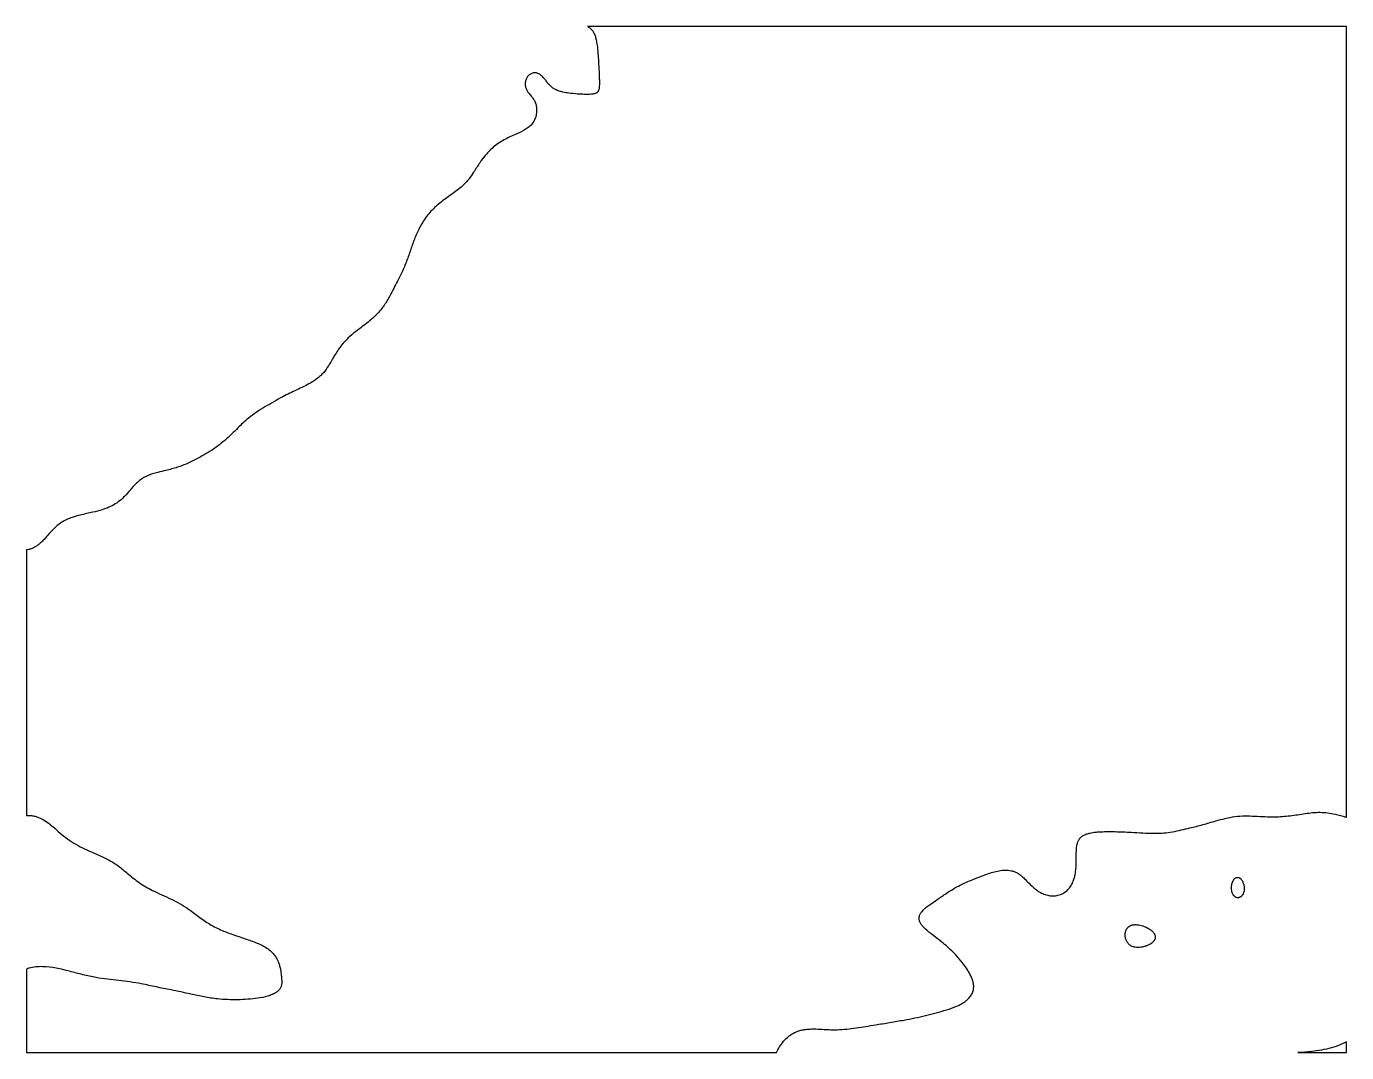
# Model space of a CAD drawing. Header units: millimetres. Extents: x 0 to 180, y -140 to 0.
import ezdxf

# ---------------------------------------------------------------- set-up
doc = ezdxf.new("R2010")
doc.units = ezdxf.units.MM
doc.layers.add('outline', color=7, linetype='Continuous')

msp = doc.modelspace()

# ---------------------------------------------------------------- linework, layer by layer
at = {"layer": 'outline'}
for p, q in [((180, 0), (76.52, 0)), ((180, -107.89), (180, 0)), ((0, -71.42), (0, -107.64)), ((0, -128.61), (0, -140)), ((180, -140), (180, -138.54)), ((0, -140), (102.25, -140)), ((173.37, -140), (180, -140))]:
    msp.add_line(p, q, dxfattribs=at)
for points, knots in [([(76.52, 0), (76.57, -0.03), (76.61, -0.06), (76.76, -0.17), (76.87, -0.26), (77.06, -0.45), (77.15, -0.55), (77.31, -0.78), (77.37, -0.9), (77.47, -1.11), (77.5, -1.2), (77.59, -1.46), (77.64, -1.64), (77.73, -2.07), (77.77, -2.32), (77.86, -2.95), (77.9, -3.34), (77.96, -4.08), (77.98, -4.42), (78.03, -5.25), (78.05, -5.73), (78.09, -6.52), (78.1, -6.84), (78.12, -7.35), (78.12, -7.56), (78.12, -7.9), (78.12, -8.03), (78.11, -8.25), (78.1, -8.34), (78.08, -8.48), (78.07, -8.54), (78.05, -8.63), (78.03, -8.67), (78.01, -8.74), (77.99, -8.78), (77.96, -8.84), (77.94, -8.88), (77.9, -8.94), (77.87, -8.97), (77.82, -9.02), (77.79, -9.04), (77.72, -9.08), (77.69, -9.1), (77.59, -9.15), (77.52, -9.17), (77.3, -9.23), (77.15, -9.25), (76.84, -9.27), (76.69, -9.28), (76.38, -9.28), (76.23, -9.28), (75.77, -9.26), (75.46, -9.25), (74.75, -9.2), (74.35, -9.16), (73.68, -9.07), (73.41, -9.03), (72.97, -8.93), (72.8, -8.88), (72.46, -8.77), (72.29, -8.7), (71.97, -8.54), (71.82, -8.45), (71.54, -8.24), (71.42, -8.12), (71.14, -7.82), (70.99, -7.63), (70.76, -7.32), (70.66, -7.2), (70.49, -7), (70.42, -6.92), (70.3, -6.79), (70.25, -6.74), (70.14, -6.65), (70.09, -6.6), (69.97, -6.52), (69.91, -6.49), (69.78, -6.42), (69.72, -6.4), (69.58, -6.36), (69.51, -6.34), (69.37, -6.33), (69.3, -6.33), (69.16, -6.34), (69.09, -6.35), (68.96, -6.39), (68.89, -6.42), (68.76, -6.48), (68.7, -6.51), (68.59, -6.6), (68.53, -6.64), (68.43, -6.74), (68.38, -6.79), (68.3, -6.91), (68.26, -6.97), (68.18, -7.09), (68.15, -7.16), (68.1, -7.29), (68.08, -7.36), (68.04, -7.5), (68.03, -7.57), (68.01, -7.71), (68, -7.79), (68, -7.93), (68.01, -8), (68.03, -8.15), (68.04, -8.22), (68.08, -8.36), (68.1, -8.43), (68.15, -8.56), (68.18, -8.63), (68.28, -8.82), (68.36, -8.94), (68.56, -9.22), (68.69, -9.36), (68.9, -9.61), (68.98, -9.71), (69.11, -9.87), (69.16, -9.94), (69.25, -10.09), (69.29, -10.16), (69.36, -10.31), (69.39, -10.39), (69.48, -10.63), (69.52, -10.79), (69.56, -11.13), (69.57, -11.3), (69.57, -11.58), (69.56, -11.69), (69.53, -11.91), (69.51, -12.03), (69.46, -12.25), (69.43, -12.35), (69.36, -12.57), (69.32, -12.67), (69.22, -12.87), (69.17, -12.97), (69.05, -13.16), (68.98, -13.25), (68.84, -13.42), (68.76, -13.51), (68.52, -13.74), (68.34, -13.87), (67.78, -14.24), (67.37, -14.43), (66.69, -14.74), (66.41, -14.86), (65.86, -15.11), (65.59, -15.24), (65.06, -15.52), (64.8, -15.67), (64.3, -15.99), (64.06, -16.17), (63.37, -16.73), (62.95, -17.15), (62.31, -17.91), (62.07, -18.23), (61.55, -19), (61.26, -19.46), (60.78, -20.2), (60.57, -20.5), (60.14, -21.06), (59.9, -21.32), (59.4, -21.82), (59.13, -22.05), (58.48, -22.57), (58.09, -22.84), (57.19, -23.48), (56.67, -23.85), (55.7, -24.66), (55.25, -25.1), (54.45, -26.06), (54.1, -26.58), (53.58, -27.5), (53.39, -27.87), (52.99, -28.77), (52.79, -29.3), (52.42, -30.36), (52.24, -30.89), (51.87, -31.95), (51.67, -32.48), (51.23, -33.5), (50.98, -34), (50.55, -34.83), (50.38, -35.17), (50.03, -35.83), (49.86, -36.17), (49.45, -36.94), (49.21, -37.38), (48.67, -38.21), (48.37, -38.61), (47.71, -39.36), (47.35, -39.71), (46.47, -40.46), (45.93, -40.85), (45.04, -41.52), (44.69, -41.78), (44.01, -42.35), (43.69, -42.66), (43.1, -43.31), (42.82, -43.66), (42.41, -44.27), (42.25, -44.52), (41.94, -45.03), (41.79, -45.28), (41.44, -45.88), (41.24, -46.22), (40.8, -46.87), (40.56, -47.18), (40.16, -47.61), (40.02, -47.74), (39.72, -48), (39.57, -48.12), (39.2, -48.38), (38.97, -48.52), (38.44, -48.83), (38.13, -48.99), (37.49, -49.29), (37.17, -49.44), (36.53, -49.74), (36.22, -49.89), (35.59, -50.2), (35.27, -50.36), (34.55, -50.75), (34.14, -50.98), (33.33, -51.44), (32.92, -51.68), (32.12, -52.16), (31.73, -52.4), (30.96, -52.92), (30.58, -53.2), (29.74, -53.89), (29.29, -54.33), (28.55, -55.05), (28.25, -55.35), (27.65, -55.92), (27.35, -56.21), (26.72, -56.75), (26.4, -57.01), (25.74, -57.5), (25.4, -57.74), (24.71, -58.18), (24.35, -58.39), (23.62, -58.8), (23.26, -58.99), (22.15, -59.55), (21.39, -59.88), (20.34, -60.23), (20.07, -60.31), (19.54, -60.45), (19.27, -60.52), (18.64, -60.67), (18.27, -60.75), (17.68, -60.9), (17.44, -60.97), (16.97, -61.12), (16.74, -61.21), (16.29, -61.41), (16.07, -61.52), (15.65, -61.78), (15.45, -61.92), (14.89, -62.4), (14.56, -62.76), (14.03, -63.39), (13.82, -63.64), (13.38, -64.13), (13.15, -64.36), (12.65, -64.79), (12.39, -64.98), (11.84, -65.33), (11.55, -65.48), (10.95, -65.74), (10.64, -65.85), (9.91, -66.08), (9.49, -66.19), (8.49, -66.41), (7.92, -66.53), (6.97, -66.76), (6.6, -66.87), (5.99, -67.08), (5.75, -67.17), (5.27, -67.39), (5.05, -67.51), (4.61, -67.79), (4.4, -67.94), (4, -68.27), (3.81, -68.45), (3.45, -68.82), (3.27, -69.01), (2.87, -69.46), (2.65, -69.73), (2.26, -70.15), (2.09, -70.31), (1.81, -70.57), (1.69, -70.67), (1.44, -70.85), (1.31, -70.94), (1.05, -71.09), (0.91, -71.16), (0.63, -71.28), (0.48, -71.32), (0.22, -71.39), (0.11, -71.41), (0, -71.42)], [0, 0, 0, 0, 0.001309, 0.001309, 0.004703, 0.004703, 0.008096, 0.008096, 0.011515, 0.011515, 0.013804, 0.013804, 0.018437, 0.018437, 0.0247, 0.0247, 0.034413, 0.034413, 0.043012, 0.043012, 0.054981, 0.054981, 0.062764, 0.062764, 0.067831, 0.067831, 0.071142, 0.071142, 0.073318, 0.073318, 0.074753, 0.074753, 0.075705, 0.075705, 0.076653, 0.076653, 0.077596, 0.077596, 0.078536, 0.078536, 0.079476, 0.079476, 0.080417, 0.080417, 0.082294, 0.082294, 0.086062, 0.086062, 0.089887, 0.089887, 0.093699, 0.093699, 0.101278, 0.101278, 0.111389, 0.111389, 0.118099, 0.118099, 0.122562, 0.122562, 0.126994, 0.126994, 0.131381, 0.131381, 0.13575, 0.13575, 0.14154, 0.14154, 0.145444, 0.145444, 0.148066, 0.148066, 0.149823, 0.149823, 0.151579, 0.151579, 0.153333, 0.153333, 0.155085, 0.155085, 0.156835, 0.156835, 0.158584, 0.158584, 0.160335, 0.160335, 0.16209, 0.16209, 0.163851, 0.163851, 0.165619, 0.165619, 0.167394, 0.167394, 0.169176, 0.169176, 0.170964, 0.170964, 0.172758, 0.172758, 0.174556, 0.174556, 0.176355, 0.176355, 0.178155, 0.178155, 0.179953, 0.179953, 0.181748, 0.181748, 0.18354, 0.18354, 0.187137, 0.187137, 0.191945, 0.191945, 0.195118, 0.195118, 0.19722, 0.19722, 0.199318, 0.199318, 0.201418, 0.201418, 0.205601, 0.205601, 0.209799, 0.209799, 0.212602, 0.212602, 0.215403, 0.215403, 0.2182, 0.2182, 0.220993, 0.220993, 0.223782, 0.223782, 0.22657, 0.22657, 0.229358, 0.229358, 0.234901, 0.234901, 0.246027, 0.246027, 0.253514, 0.253514, 0.260988, 0.260988, 0.268399, 0.268399, 0.275786, 0.275786, 0.29055, 0.29055, 0.300478, 0.300478, 0.313763, 0.313763, 0.322598, 0.322598, 0.331396, 0.331396, 0.340212, 0.340212, 0.352007, 0.352007, 0.367729, 0.367729, 0.383335, 0.383335, 0.398933, 0.398933, 0.409399, 0.409399, 0.423393, 0.423393, 0.437366, 0.437366, 0.451263, 0.451263, 0.465147, 0.465147, 0.474475, 0.474475, 0.4838, 0.4838, 0.496205, 0.496205, 0.508559, 0.508559, 0.520917, 0.520917, 0.537451, 0.537451, 0.54847, 0.54847, 0.559446, 0.559446, 0.570433, 0.570433, 0.577789, 0.577789, 0.585144, 0.585144, 0.594948, 0.594948, 0.604681, 0.604681, 0.609527, 0.609527, 0.614373, 0.614373, 0.620902, 0.620902, 0.629645, 0.629645, 0.638386, 0.638386, 0.647131, 0.647131, 0.655877, 0.655877, 0.667513, 0.667513, 0.679148, 0.679148, 0.690702, 0.690702, 0.702267, 0.702267, 0.717765, 0.717765, 0.72809, 0.72809, 0.738423, 0.738423, 0.74867, 0.74867, 0.758931, 0.758931, 0.769224, 0.769224, 0.779531, 0.779531, 0.800094, 0.800094, 0.806997, 0.806997, 0.813885, 0.813885, 0.823096, 0.823096, 0.829227, 0.829227, 0.835345, 0.835345, 0.841446, 0.841446, 0.847543, 0.847543, 0.859741, 0.859741, 0.867917, 0.867917, 0.876057, 0.876057, 0.884168, 0.884168, 0.892284, 0.892284, 0.900413, 0.900413, 0.91126, 0.91126, 0.925765, 0.925765, 0.935429, 0.935429, 0.941873, 0.941873, 0.948306, 0.948306, 0.954737, 0.954737, 0.961175, 0.961175, 0.967595, 0.967595, 0.976218, 0.976218, 0.981954, 0.981954, 0.985778, 0.985778, 0.989596, 0.989596, 0.993394, 0.993394, 0.997185, 0.997185, 1, 1, 1, 1]), ([(0, -107.64), (0.07, -107.63), (0.14, -107.63), (0.38, -107.63), (0.54, -107.64), (0.87, -107.69), (1.03, -107.72), (1.35, -107.81), (1.51, -107.86), (1.97, -108.04), (2.26, -108.2), (2.82, -108.55), (3.09, -108.75), (3.69, -109.24), (4.02, -109.54), (4.68, -110.12), (5.02, -110.4), (5.73, -110.93), (6.09, -111.18), (6.85, -111.64), (7.24, -111.86), (8.03, -112.26), (8.43, -112.44), (9.38, -112.86), (9.94, -113.08), (10.83, -113.5), (11.19, -113.68), (11.87, -114.07), (12.2, -114.29), (12.94, -114.84), (13.34, -115.18), (14.01, -115.75), (14.28, -115.97), (14.83, -116.4), (15.11, -116.61), (15.68, -117.01), (15.98, -117.19), (16.58, -117.55), (16.89, -117.71), (17.61, -118.08), (18.04, -118.28), (18.88, -118.67), (19.31, -118.86), (20.15, -119.27), (20.56, -119.48), (21.37, -119.94), (21.76, -120.19), (22.66, -120.81), (23.15, -121.19), (24.16, -121.93), (24.67, -122.29), (25.74, -122.91), (26.31, -123.18), (27.66, -123.73), (28.45, -123.99), (29.76, -124.44), (30.29, -124.61), (31.16, -124.93), (31.5, -125.07), (32.06, -125.33), (32.28, -125.44), (32.7, -125.69), (32.91, -125.82), (33.29, -126.12), (33.47, -126.29), (33.8, -126.65), (33.94, -126.85), (34.19, -127.27), (34.29, -127.49), (34.43, -127.87), (34.48, -128.03), (34.61, -128.5), (34.67, -128.82), (34.74, -129.35), (34.76, -129.57), (34.79, -129.93), (34.8, -130.07), (34.81, -130.31), (34.81, -130.41), (34.81, -130.57), (34.8, -130.63), (34.78, -130.76), (34.77, -130.82), (34.74, -130.95), (34.72, -131.01), (34.67, -131.12), (34.64, -131.18), (34.57, -131.29), (34.54, -131.34), (34.46, -131.44), (34.42, -131.49), (34.28, -131.63), (34.18, -131.71), (34, -131.83), (33.93, -131.87), (33.75, -131.97), (33.65, -132.02), (33.33, -132.16), (33.12, -132.23), (32.45, -132.43), (32, -132.52), (31.09, -132.65), (30.63, -132.7), (29.71, -132.76), (29.25, -132.78), (27.88, -132.8), (26.96, -132.77), (25.74, -132.64), (25.43, -132.6), (24.83, -132.51), (24.52, -132.45), (23.62, -132.28), (23.02, -132.15), (21.96, -131.92), (21.51, -131.82), (20.61, -131.63), (20.16, -131.54), (19.03, -131.31), (18.35, -131.18), (17.01, -130.9), (16.34, -130.75), (15.16, -130.52), (14.64, -130.44), (13.62, -130.29), (13.11, -130.22), (12.08, -130.1), (11.57, -130.05), (10.54, -129.92), (10.02, -129.85), (8.9, -129.65), (8.29, -129.52), (7.08, -129.23), (6.48, -129.06), (4.67, -128.59), (3.45, -128.3), (1.91, -128.27), (1.6, -128.28), (0.99, -128.34), (0.69, -128.39), (0.27, -128.51), (0.13, -128.56), (0, -128.61)], [0, 0, 0, 0, 0.215078, 0.215078, 0.710565, 0.710565, 1.207022, 1.207022, 1.704279, 1.704279, 2.692037, 2.692037, 3.68685, 3.68685, 5.018817, 5.018817, 6.339583, 6.339583, 7.664276, 7.664276, 8.997437, 8.997437, 10.327382, 10.327382, 12.114068, 12.114068, 13.299144, 13.299144, 14.481436, 14.481436, 16.061585, 16.061585, 17.108763, 17.108763, 18.158578, 18.158578, 19.203171, 19.203171, 20.250513, 20.250513, 21.650418, 21.650418, 23.054616, 23.054616, 24.445603, 24.445603, 25.838857, 25.838857, 27.714167, 27.714167, 29.582221, 29.582221, 31.449244, 31.449244, 33.9491, 33.9491, 35.615002, 35.615002, 36.723755, 36.723755, 37.46218, 37.46218, 38.198072, 38.198072, 38.930574, 38.930574, 39.660779, 39.660779, 40.390995, 40.390995, 40.881072, 40.881072, 41.850631, 41.850631, 42.501295, 42.501295, 42.935075, 42.935075, 43.222669, 43.222669, 43.414784, 43.414784, 43.606354, 43.606354, 43.797725, 43.797725, 43.989347, 43.989347, 44.181552, 44.181552, 44.37443, 44.37443, 44.757748, 44.757748, 45.016333, 45.016333, 45.361337, 45.361337, 46.050547, 46.050547, 47.430323, 47.430323, 48.811643, 48.811643, 50.192465, 50.192465, 52.947695, 52.947695, 53.868323, 53.868323, 54.790468, 54.790468, 56.639121, 56.639121, 58.0243, 58.0243, 59.404363, 59.404363, 61.4771, 61.4771, 63.530935, 63.530935, 65.087017, 65.087017, 66.635979, 66.635979, 68.186168, 68.186168, 69.747967, 69.747967, 71.614306, 71.614306, 73.484453, 73.484453, 77.213886, 77.213886, 78.129681, 78.129681, 79.040871, 79.040871, 79.465896, 79.465896, 79.465896, 79.465896]), ([(102.25, -140), (102.38, -139.73), (102.53, -139.47), (102.81, -139.02), (102.94, -138.84), (103.29, -138.39), (103.51, -138.14), (103.89, -137.81), (104.03, -137.7), (104.31, -137.5), (104.46, -137.41), (104.76, -137.25), (104.92, -137.18), (105.24, -137.05), (105.4, -137), (105.74, -136.92), (105.9, -136.88), (106.33, -136.82), (106.59, -136.8), (107.11, -136.77), (107.36, -136.77), (108.01, -136.79), (108.4, -136.81), (109.08, -136.84), (109.37, -136.86), (109.95, -136.88), (110.25, -136.88), (111.41, -136.84), (112.28, -136.75), (113.58, -136.56), (114.01, -136.5), (114.88, -136.35), (115.32, -136.28), (116.41, -136.11), (117.06, -136), (118.37, -135.79), (119.03, -135.67), (120.66, -135.38), (121.63, -135.18), (123.08, -134.83), (123.56, -134.71), (124.51, -134.45), (124.98, -134.31), (125.91, -134.03), (126.38, -133.87), (127.05, -133.58), (127.27, -133.47), (127.69, -133.23), (127.9, -133.1), (128.18, -132.87), (128.27, -132.79), (128.49, -132.58), (128.61, -132.44), (128.77, -132.22), (128.82, -132.15), (128.91, -131.99), (128.95, -131.91), (129.02, -131.74), (129.05, -131.66), (129.1, -131.48), (129.12, -131.4), (129.15, -131.22), (129.15, -131.13), (129.16, -130.95), (129.15, -130.86), (129.14, -130.68), (129.12, -130.59), (129.09, -130.41), (129.06, -130.32), (129, -130.1), (128.95, -129.98), (128.82, -129.66), (128.73, -129.47), (128.5, -129.02), (128.34, -128.75), (127.99, -128.24), (127.81, -127.99), (127.34, -127.37), (127.03, -127.02), (126.23, -126.17), (125.72, -125.69), (124.91, -125.01), (124.64, -124.79), (124.08, -124.35), (123.8, -124.14), (123.31, -123.76), (123.1, -123.6), (122.7, -123.27), (122.5, -123.09), (122.23, -122.8), (122.15, -122.7), (121.99, -122.49), (121.92, -122.38), (121.84, -122.2), (121.81, -122.14), (121.77, -122.02), (121.76, -121.95), (121.73, -121.83), (121.73, -121.76), (121.72, -121.63), (121.73, -121.56), (121.75, -121.44), (121.76, -121.37), (121.8, -121.25), (121.83, -121.19), (121.88, -121.07), (121.91, -121.01), (121.98, -120.9), (122.02, -120.85), (122.12, -120.72), (122.19, -120.64), (122.32, -120.5), (122.4, -120.43), (122.58, -120.27), (122.7, -120.18), (122.99, -119.95), (123.17, -119.82), (123.63, -119.51), (123.9, -119.32), (124.38, -118.99), (124.59, -118.85), (125, -118.57), (125.2, -118.42), (125.72, -118.08), (126.03, -117.87), (126.67, -117.49), (127, -117.31), (128, -116.81), (128.69, -116.52), (129.65, -116.14), (129.91, -116.04), (130.44, -115.84), (130.7, -115.74), (131.51, -115.46), (132.05, -115.28), (132.89, -115.14), (133.17, -115.11), (133.59, -115.1), (133.73, -115.11), (134.01, -115.13), (134.15, -115.15), (134.42, -115.21), (134.55, -115.25), (134.82, -115.34), (134.94, -115.4), (135.19, -115.54), (135.3, -115.61), (135.53, -115.78), (135.64, -115.87), (135.9, -116.1), (136.05, -116.25), (136.43, -116.62), (136.64, -116.85), (137.21, -117.4), (137.56, -117.71), (138.15, -118.09), (138.36, -118.21), (138.79, -118.4), (139.01, -118.48), (139.36, -118.57), (139.47, -118.59), (139.71, -118.62), (139.83, -118.63), (140.06, -118.63), (140.18, -118.62), (140.41, -118.59), (140.53, -118.57), (140.76, -118.51), (140.87, -118.48), (141.09, -118.39), (141.2, -118.34), (141.41, -118.23), (141.51, -118.17), (141.7, -118.03), (141.8, -117.96), (141.97, -117.8), (142.05, -117.71), (142.21, -117.53), (142.28, -117.44), (142.41, -117.24), (142.47, -117.14), (142.59, -116.93), (142.64, -116.83), (142.75, -116.55), (142.81, -116.39), (142.91, -116.05), (142.95, -115.87), (143.04, -115.44), (143.07, -115.17), (143.12, -114.64), (143.13, -114.38), (143.14, -113.71), (143.14, -113.31), (143.15, -112.61), (143.15, -112.31), (143.2, -111.9), (143.21, -111.78), (143.25, -111.59), (143.27, -111.51), (143.33, -111.31), (143.37, -111.19), (143.46, -111.02), (143.49, -110.97), (143.56, -110.86), (143.6, -110.81), (143.68, -110.71), (143.72, -110.67), (143.81, -110.58), (143.86, -110.54), (143.96, -110.47), (144.02, -110.43), (144.15, -110.35), (144.24, -110.31), (144.41, -110.23), (144.5, -110.19), (144.72, -110.12), (144.86, -110.08), (145.14, -110.02), (145.28, -109.99), (145.63, -109.94), (145.84, -109.91), (146.37, -109.87), (146.69, -109.86), (147.49, -109.84), (147.97, -109.84), (149.17, -109.87), (149.89, -109.9), (151.15, -109.97), (151.69, -110), (152.77, -110.06), (153.32, -110.08), (154.26, -110.08), (154.66, -110.07), (155.46, -110), (155.86, -109.94), (156.66, -109.8), (157.06, -109.72), (157.85, -109.54), (158.24, -109.45), (159.23, -109.21), (159.81, -109.06), (160.98, -108.73), (161.57, -108.56), (163.02, -108.15), (163.89, -107.92), (165.23, -107.74), (165.68, -107.71), (166.58, -107.7), (167.03, -107.72), (168.39, -107.78), (169.31, -107.85), (170.92, -107.82), (171.61, -107.77), (172.64, -107.64), (172.98, -107.59), (173.67, -107.49), (174.02, -107.43), (174.7, -107.33), (175.03, -107.29), (175.71, -107.23), (176.05, -107.21), (176.74, -107.22), (177.08, -107.24), (177.75, -107.34), (178.09, -107.4), (178.92, -107.59), (179.41, -107.73), (179.94, -107.87), (179.97, -107.88), (180, -107.89)], [0, 0, 0, 0, 0.901327, 0.901327, 1.582378, 1.582378, 2.593708, 2.593708, 3.108568, 3.108568, 3.623931, 3.623931, 4.139622, 4.139622, 4.655977, 4.655977, 5.173355, 5.173355, 5.948399, 5.948399, 6.725628, 6.725628, 7.892335, 7.892335, 8.767283, 8.767283, 9.641208, 9.641208, 12.263012, 12.263012, 13.580928, 13.580928, 14.90298, 14.90298, 16.886253, 16.886253, 18.892585, 18.892585, 21.866158, 21.866158, 23.350795, 23.350795, 24.817936, 24.817936, 26.283514, 26.283514, 27.017992, 27.017992, 27.746785, 27.746785, 28.112835, 28.112835, 28.65253, 28.65253, 28.92528, 28.92528, 29.196954, 29.196954, 29.46763, 29.46763, 29.737615, 29.737615, 30.007483, 30.007483, 30.277981, 30.277981, 30.549789, 30.549789, 30.8233, 30.8233, 31.234559, 31.234559, 31.852115, 31.852115, 32.777296, 32.777296, 33.70699, 33.70699, 35.102349, 35.102349, 37.20699, 37.20699, 38.264926, 38.264926, 39.329255, 39.329255, 40.11667, 40.11667, 40.906921, 40.906921, 41.30088, 41.30088, 41.692755, 41.692755, 41.889611, 41.889611, 42.086127, 42.086127, 42.282318, 42.282318, 42.478341, 42.478341, 42.674452, 42.674452, 42.870858, 42.870858, 43.06762, 43.06762, 43.26469, 43.26469, 43.559976, 43.559976, 43.855888, 43.855888, 44.299754, 44.299754, 44.96597, 44.96597, 45.965262, 45.965262, 46.714598, 46.714598, 47.460979, 47.460979, 48.578362, 48.578362, 49.692943, 49.692943, 51.944925, 51.944925, 52.785626, 52.785626, 53.632773, 53.632773, 55.345309, 55.345309, 56.183465, 56.183465, 56.604027, 56.604027, 57.023885, 57.023885, 57.442968, 57.442968, 57.861546, 57.861546, 58.280954, 58.280954, 58.701685, 58.701685, 59.333435, 59.333435, 60.282796, 60.282796, 61.692244, 61.692244, 62.400277, 62.400277, 63.106584, 63.106584, 63.461905, 63.461905, 63.816912, 63.816912, 64.171717, 64.171717, 64.526662, 64.526662, 64.881638, 64.881638, 65.236555, 65.236555, 65.591359, 65.591359, 65.946054, 65.946054, 66.300714, 66.300714, 66.655465, 66.655465, 67.010424, 67.010424, 67.365653, 67.365653, 67.897619, 67.897619, 68.430546, 68.430546, 69.229329, 69.229329, 70.030032, 70.030032, 71.232767, 71.232767, 72.132851, 72.132851, 72.47036, 72.47036, 72.723392, 72.723392, 73.100111, 73.100111, 73.289588, 73.289588, 73.478957, 73.478957, 73.668321, 73.668321, 73.857779, 73.857779, 74.047385, 74.047385, 74.331233, 74.331233, 74.615647, 74.615647, 75.041904, 75.041904, 75.468976, 75.468976, 76.109469, 76.109469, 77.070307, 77.070307, 78.511811, 78.511811, 80.674033, 80.674033, 82.296931, 82.296931, 83.919333, 83.919333, 85.126983, 85.126983, 86.335368, 86.335368, 87.552015, 87.552015, 88.767669, 88.767669, 90.59254, 90.59254, 92.409558, 92.409558, 95.118631, 95.118631, 96.468511, 96.468511, 97.809486, 97.809486, 100.569955, 100.569955, 102.638165, 102.638165, 103.681147, 103.681147, 104.728304, 104.728304, 105.749263, 105.749263, 106.771752, 106.771752, 107.793742, 107.793742, 108.816877, 108.816877, 110.351341, 110.351341, 110.451126, 110.451126, 110.451126, 110.451126]), ([(164.79, -118.75), (164.8, -118.75), (164.8, -118.76), (164.84, -118.78), (164.87, -118.8), (164.94, -118.83), (164.97, -118.84), (165.04, -118.86), (165.08, -118.87), (165.15, -118.88), (165.19, -118.88), (165.26, -118.87), (165.29, -118.86), (165.36, -118.85), (165.4, -118.83), (165.46, -118.8), (165.5, -118.79), (165.56, -118.75), (165.59, -118.73), (165.64, -118.68), (165.67, -118.65), (165.72, -118.6), (165.74, -118.57), (165.81, -118.49), (165.85, -118.42), (165.91, -118.29), (165.94, -118.23), (165.98, -118.09), (166, -118.02), (166.03, -117.88), (166.04, -117.8), (166.05, -117.66), (166.05, -117.58), (166.04, -117.44), (166.04, -117.37), (166.01, -117.22), (166, -117.15), (165.96, -117.01), (165.94, -116.94), (165.89, -116.8), (165.86, -116.74), (165.81, -116.63), (165.79, -116.58), (165.74, -116.5), (165.71, -116.46), (165.65, -116.38), (165.62, -116.35), (165.56, -116.29), (165.54, -116.27), (165.49, -116.23), (165.46, -116.21), (165.42, -116.18), (165.4, -116.17), (165.36, -116.15), (165.34, -116.14), (165.3, -116.12), (165.28, -116.11), (165.24, -116.1), (165.22, -116.1), (165.17, -116.09), (165.15, -116.09), (165.11, -116.09), (165.09, -116.09), (165.04, -116.09), (165.02, -116.1), (164.98, -116.11), (164.96, -116.12), (164.92, -116.13), (164.9, -116.14), (164.85, -116.17), (164.81, -116.2), (164.74, -116.25), (164.71, -116.28), (164.66, -116.35), (164.63, -116.38), (164.56, -116.49), (164.51, -116.56), (164.44, -116.72), (164.41, -116.8), (164.37, -116.96), (164.35, -117.05), (164.32, -117.22), (164.31, -117.31), (164.3, -117.48), (164.3, -117.56), (164.31, -117.74), (164.32, -117.82), (164.35, -117.96), (164.36, -118.02), (164.39, -118.13), (164.41, -118.19), (164.45, -118.29), (164.47, -118.35), (164.52, -118.43), (164.54, -118.46), (164.58, -118.53), (164.6, -118.56), (164.65, -118.62), (164.68, -118.65), (164.73, -118.7), (164.76, -118.72), (164.79, -118.75)], [0, 0, 0, 0, 0.024301, 0.024301, 0.13321, 0.13321, 0.241911, 0.241911, 0.350472, 0.350472, 0.459077, 0.459077, 0.567808, 0.567808, 0.676695, 0.676695, 0.785733, 0.785733, 0.894899, 0.894899, 1.004168, 1.004168, 1.113519, 1.113519, 1.330853, 1.330853, 1.548782, 1.548782, 1.76708, 1.76708, 1.985606, 1.985606, 2.204266, 2.204266, 2.422986, 2.422986, 2.641703, 2.641703, 2.860341, 2.860341, 3.07878, 3.07878, 3.224676, 3.224676, 3.370434, 3.370434, 3.515949, 3.515949, 3.613141, 3.613141, 3.710206, 3.710206, 3.775038, 3.775038, 3.839825, 3.839825, 3.904557, 3.904557, 3.969235, 3.969235, 4.033866, 4.033866, 4.098474, 4.098474, 4.163092, 4.163092, 4.227767, 4.227767, 4.292506, 4.292506, 4.421115, 4.421115, 4.550265, 4.550265, 4.679725, 4.679725, 4.937375, 4.937375, 5.195952, 5.195952, 5.45489, 5.45489, 5.713938, 5.713938, 5.972938, 5.972938, 6.231735, 6.231735, 6.404625, 6.404625, 6.577385, 6.577385, 6.749941, 6.749941, 6.865204, 6.865204, 6.980381, 6.980381, 7.09544, 7.09544, 7.210337, 7.210337, 7.210337, 7.210337]), ([(150.47, -125.35), (150.51, -125.37), (150.55, -125.4), (150.64, -125.45), (150.71, -125.48), (150.83, -125.54), (150.9, -125.56), (151.03, -125.6), (151.1, -125.62), (151.3, -125.65), (151.44, -125.66), (151.72, -125.66), (151.85, -125.65), (152.13, -125.61), (152.26, -125.58), (152.53, -125.51), (152.66, -125.47), (152.88, -125.38), (152.96, -125.34), (153.13, -125.26), (153.21, -125.22), (153.34, -125.13), (153.39, -125.1), (153.48, -125.02), (153.53, -124.98), (153.61, -124.91), (153.63, -124.88), (153.69, -124.82), (153.71, -124.79), (153.76, -124.72), (153.78, -124.69), (153.82, -124.62), (153.84, -124.58), (153.87, -124.52), (153.87, -124.49), (153.89, -124.44), (153.9, -124.41), (153.9, -124.36), (153.91, -124.33), (153.91, -124.28), (153.91, -124.25), (153.91, -124.17), (153.9, -124.11), (153.88, -124.01), (153.86, -123.96), (153.83, -123.87), (153.81, -123.84), (153.76, -123.74), (153.72, -123.68), (153.63, -123.57), (153.58, -123.51), (153.43, -123.36), (153.31, -123.27), (153.11, -123.13), (153.03, -123.08), (152.78, -122.94), (152.6, -122.86), (152.3, -122.74), (152.17, -122.7), (151.92, -122.63), (151.8, -122.6), (151.59, -122.57), (151.5, -122.56), (151.33, -122.54), (151.24, -122.54), (151.1, -122.54), (151.04, -122.55), (150.93, -122.56), (150.87, -122.57), (150.76, -122.59), (150.7, -122.61), (150.59, -122.64), (150.54, -122.67), (150.45, -122.71), (150.42, -122.73), (150.35, -122.77), (150.32, -122.79), (150.26, -122.84), (150.23, -122.86), (150.18, -122.92), (150.15, -122.95), (150.1, -123), (150.08, -123.04), (150.02, -123.13), (149.98, -123.2), (149.92, -123.34), (149.89, -123.41), (149.85, -123.56), (149.84, -123.63), (149.82, -123.79), (149.82, -123.86), (149.82, -124.02), (149.82, -124.09), (149.84, -124.25), (149.85, -124.32), (149.89, -124.47), (149.91, -124.55), (149.96, -124.69), (149.99, -124.76), (150.07, -124.9), (150.11, -124.96), (150.2, -125.08), (150.25, -125.14), (150.35, -125.25), (150.41, -125.3), (150.47, -125.35)], [0, 0, 0, 0, 0.133337, 0.133337, 0.340513, 0.340513, 0.547881, 0.547881, 0.755448, 0.755448, 1.168381, 1.168381, 1.582664, 1.582664, 1.997499, 1.997499, 2.412321, 2.412321, 2.689347, 2.689347, 2.966026, 2.966026, 3.150661, 3.150661, 3.334985, 3.334985, 3.458055, 3.458055, 3.581007, 3.581007, 3.703811, 3.703811, 3.826452, 3.826452, 3.908457, 3.908457, 3.99044, 3.99044, 4.072412, 4.072412, 4.154389, 4.154389, 4.316921, 4.316921, 4.479939, 4.479939, 4.589287, 4.589287, 4.80691, 4.80691, 5.025237, 5.025237, 5.45995, 5.45995, 5.751762, 5.751762, 6.332995, 6.332995, 6.721925, 6.721925, 7.110493, 7.110493, 7.36988, 7.36988, 7.628923, 7.628923, 7.801853, 7.801853, 7.974616, 7.974616, 8.147162, 8.147162, 8.319465, 8.319465, 8.434675, 8.434675, 8.549859, 8.549859, 8.66504, 8.66504, 8.780239, 8.780239, 8.895475, 8.895475, 9.124463, 9.124463, 9.354103, 9.354103, 9.584185, 9.584185, 9.814525, 9.814525, 10.044981, 10.044981, 10.275437, 10.275437, 10.505778, 10.505778, 10.73588, 10.73588, 10.96565, 10.96565, 11.195167, 11.195167, 11.424598, 11.424598, 11.424598, 11.424598]), ([(180, -138.54), (179.74, -138.67), (179.48, -138.79), (178.79, -139.07), (178.36, -139.23), (177.48, -139.48), (177.03, -139.58), (176.13, -139.73), (175.68, -139.79), (174.61, -139.91), (173.99, -139.95), (173.37, -140)], [0, 0, 0, 0, 0.865243, 0.865243, 2.239409, 2.239409, 3.610237, 3.610237, 4.983963, 4.983963, 6.837707, 6.837707, 6.837707, 6.837707])]:
    msp.add_open_spline(points, degree=3, knots=knots, dxfattribs=at)

doc.saveas('drawing.dxf')
